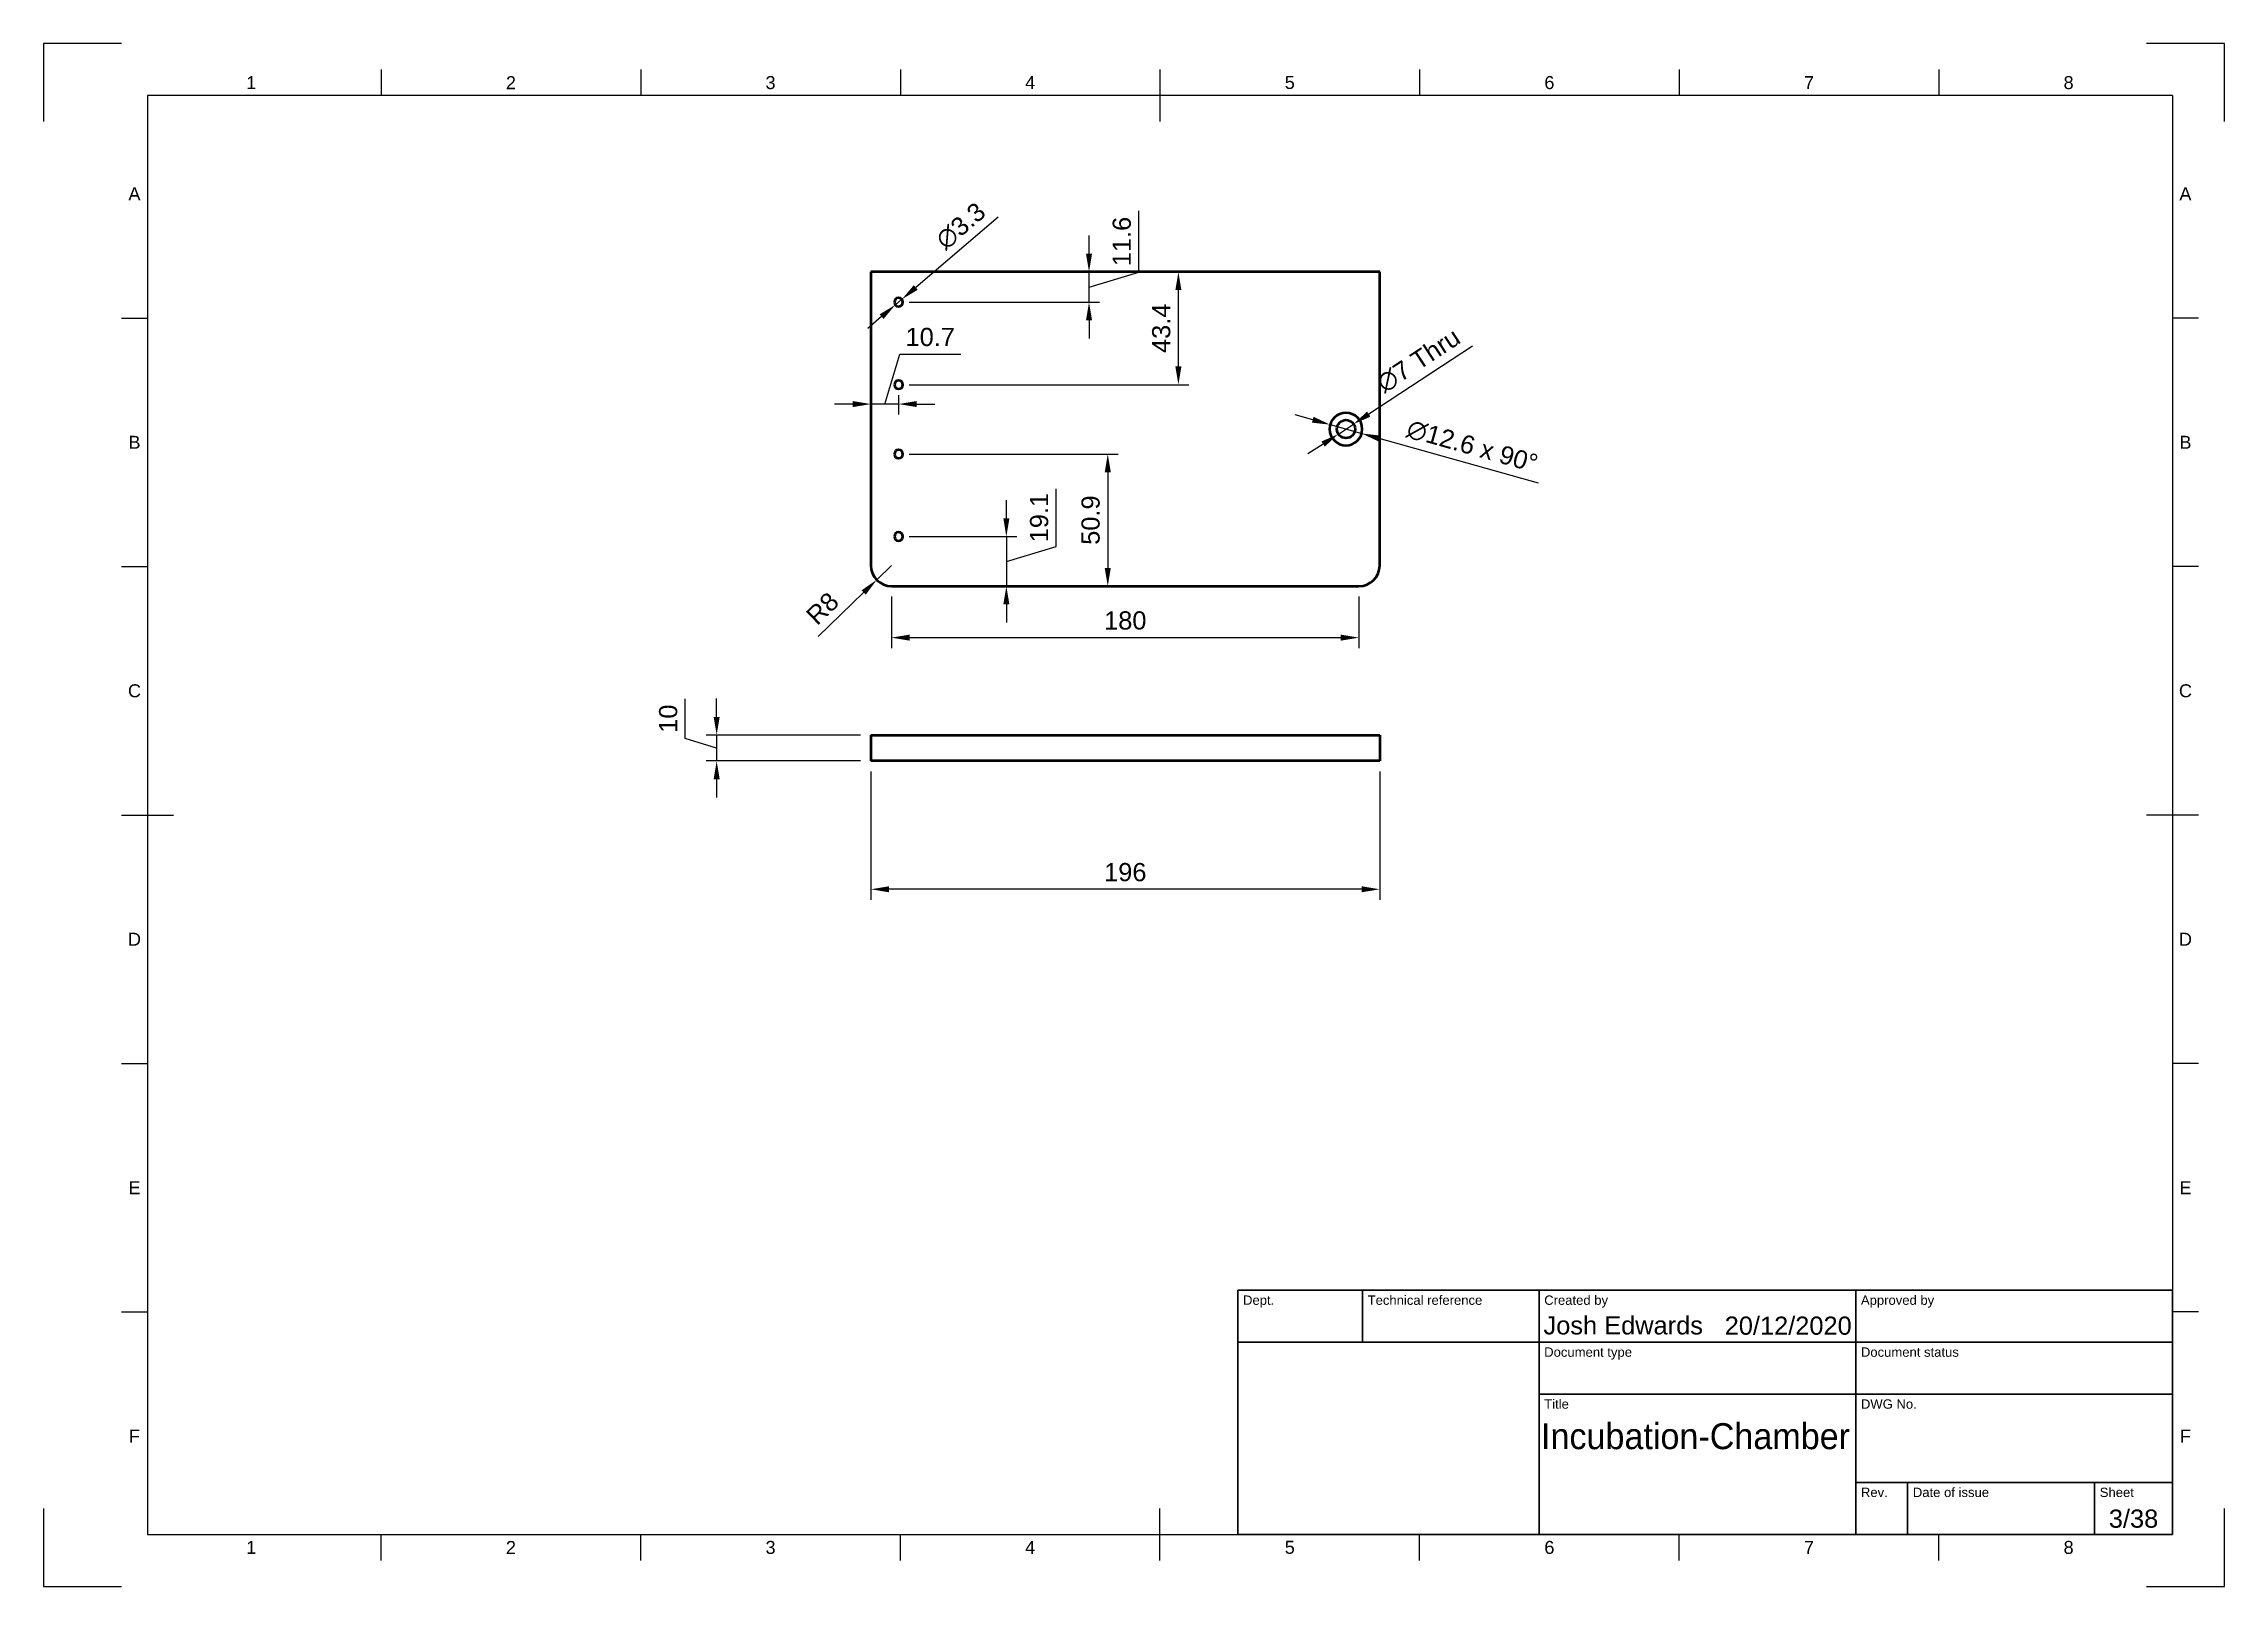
# Model space of a CAD drawing. Header units: millimetres. Extents: x 0 to 420, y 0 to 297.
import ezdxf
from ezdxf.enums import TextEntityAlignment as Align

# ---------------------------------------------------------------- set-up
doc = ezdxf.new("R2010")
doc.units = ezdxf.units.MM
doc.header["$LTSCALE"] = 0.75
for name, color, linetype, lineweight in [('Border', 7, 'Continuous', 25), ('Dimensions', 7, 'Continuous', 25), ('TitleBlock', 7, 'Continuous', 35), ('Visible', 7, 'Continuous', 50)]:
    doc.layers.add(name, color=color, linetype=linetype, lineweight=lineweight)
doc.styles.add('FusionTitle', font='arial.ttf')
doc.styles.get("Standard").update_dxf_attribs({"font": 'arial.ttf'})
doc.dimstyles.new('ISO-25', dxfattribs={"dimtxt": 3.5, "dimasz": 3.5, "dimexe": 2, "dimexo": 2, "dimgap": 1.5, "dimtad": 1, "dimzin": 12, "dimdsep": 46, "dimtxsty": 'Standard', "dimcen": 0, "dimclrd": 256, "dimclre": 256, "dimclrt": 256, "dimazin": 3, "dimtp": 0.1, "dimtm": 0.1, "dimtfac": 0.714, "dimtmove": 1, "dimatfit": 3, "dimfxl": 1, "dimtzin": 12, "dimarcsym": 0})

# ---------------------------------------------------------------- blocks, each defined once
blk = doc.blocks.new('ISO_A3_SHEET')
at = {"layer": 'Border'}
for p, q in [((65, 292), (65, 287)), ((115, 292), (115, 287)), ((165, 292), (165, 287)), ((215, 292), (215, 282)), ((265, 292), (265, 287)), ((315, 292), (315, 287)), ((365, 292), (365, 287)), ((410, 287), (20, 287)), ((20, 287), (20, 10)), ((410, 287), (410, 10)), ((15, 244.16666), (20, 244.16666)), ((415, 244.16666), (410, 244.16666)), ((15, 196.33333), (20, 196.33333)), ((415, 196.33333), (410, 196.33333)), ((15, 148.5), (25, 148.5)), ((415, 148.5), (405, 148.5)), ((15, 100.66667), (20, 100.66667)), ((415, 100.66667), (410, 100.66667)), ((15, 52.83334), (20, 52.83334)), ((415, 52.83334), (410, 52.83334)), ((215, 5), (215, 15)), ((20, 10), (410, 10)), ((65, 5), (65, 10)), ((115, 5), (115, 10)), ((165, 5), (165, 10)), ((265, 5), (265, 10)), ((315, 5), (315, 10)), ((365, 5), (365, 10))]:
    blk.add_line(p, q, dxfattribs=at)
at = {"layer": 'Defpoints'}
for p, q in [((15, 297), (0, 297)), ((0, 297), (0, 282)), ((420, 297), (405, 297)), ((420, 282), (420, 297)), ((0, 15), (0, 0)), ((420, 0), (420, 15)), ((0, 0), (15, 0)), ((405, 0), (420, 0))]:
    blk.add_line(p, q, dxfattribs=at)
at = {"layer": 'Border', "style": 'FusionTitle'}
for s, p in [('1', (40, 289.5)), ('2', (90, 289.5)), ('3', (140, 289.5)), ('4', (190, 289.5)), ('5', (240, 289.5)), ('6', (290, 289.5)), ('7', (340, 289.5)), ('8', (390, 289.5)), ('A', (17.5, 268.08333)), ('A', (412.5, 268.08333)), ('B', (17.5, 220.25)), ('B', (412.5, 220.25)), ('C', (17.5, 172.41667)), ('C', (412.5, 172.41667)), ('D', (17.5, 124.58334)), ('D', (412.5, 124.58334)), ('E', (17.5, 76.75001)), ('E', (412.5, 76.75001)), ('F', (17.5, 28.91668)), ('F', (412.5, 28.91668)), ('1', (40, 7.5)), ('2', (90, 7.5)), ('3', (140, 7.5)), ('4', (190, 7.5)), ('5', (240, 7.5)), ('6', (290, 7.5)), ('7', (340, 7.5)), ('8', (390, 7.5))]:
    blk.add_text(s, height=2.5, dxfattribs=at).set_placement(p, align=Align.MIDDLE)
blk = doc.blocks.new('ISO_TITLEBLOCK')
at = {"layer": 'TitleBlock'}
for p, q in [((0, 47), (-180, 47)), ((-180, 47), (-180, 0)), ((-156, 37), (-156, 47)), ((-122, 0), (-122, 47)), ((-61, 0), (-61, 47)), ((0, 0), (0, 47)), ((-180, 37), (0, 37)), ((-122, 27), (0, 27)), ((-61, 10), (0, 10)), ((-51, 0), (-51, 10)), ((-15, 0), (-15, 10)), ((-180, 0), (0, 0))]:
    blk.add_line(p, q, dxfattribs=at)
at = {"layer": 'TitleBlock', "style": 'FusionTitle'}
for s, p in [('Dept.', (-179, 46)), ('Technical reference', (-155, 46)), ('Created by', (-121, 46)), ('Approved by', (-60, 46)), ('Document type', (-121, 36)), ('Document status', (-60, 36)), ('Title', (-121, 26)), ('DWG No.', (-60, 26)), ('Rev.', (-60, 9)), ('Date of issue', (-50, 9)), ('Sheet', (-14, 9))]:
    blk.add_text(s, height=1.8, dxfattribs=at).set_placement(p, align=Align.TOP_LEFT)
for tag, height, p in [('DEPT', 3.5, (-179, 42)), ('TECHNICAL_REFERENCE', 3.5, (-155, 42)), ('CREATED_BY', 3.5, (-121, 42)), ('APPROVED_BY', 3.5, (-60, 42)), ('DOCUMENT_TYPE', 3.5, (-121, 32)), ('DOCUMENT_STATUS', 3.5, (-60, 32)), ('TITLE_1', 5, (-121, 21.5)), ('TITLE_2', 5, (-121, 14)), ('TITLE_3', 5, (-121, 6.5)), ('DATE_OF_ISSUE', 3.5, (-50, 5))]:
    blk.add_attdef(tag, text='', height=height, dxfattribs=at).set_placement(p, align=Align.TOP_LEFT)
for tag, p in [('CREATED_DATE', (-62, 42)), ('APPROVED_DATE', (-0.99, 42))]:
    blk.add_attdef(tag, text='', height=3.5, dxfattribs=at).set_placement(p, align=Align.TOP_RIGHT)
for tag, height, p in [('DRAWING_NUMBER', 5, (-30.5, 19.75)), ('REV', 3.5, (-56, 4.85)), ('SHEET', 3.5, (-7.5, 4.85))]:
    blk.add_attdef(tag, text='', height=height, dxfattribs=at).set_placement(p, align=Align.TOP_CENTER)
blk = doc.blocks.new('*D17')
at = {"layer": 'Defpoints', "color": 0, "transparency": 16777216}
for p in [(159.322602, 158.898405), (257.322602, 158.898405), (159.322602, 134.19992)]:
    blk.add_point(p, dxfattribs=at)
at = {"layer": 'Dimensions', "lineweight": -2, "transparency": 16777216}
for p, q in [((159.322602, 156.898405), (159.322602, 132.19992)), ((257.322602, 156.898405), (257.322602, 132.19992)), ((253.822602, 134.19992), (162.822602, 134.19992))]:
    blk.add_line(p, q, dxfattribs=at)
at = {"layer": 'Dimensions', "transparency": 16777216}
for points in [[(162.822602, 134.783254), (162.822602, 133.616587), (159.322602, 134.19992)], [(253.822602, 134.783254), (253.822602, 133.616587), (257.322602, 134.19992)]]:
    blk.add_solid(points, dxfattribs=at)
at = {"layer": 'Dimensions', "transparency": 16777216, "insert": (208.322602, 137.486926), "char_height": 3.5, "attachment_point": 5}
blk.add_mtext('196', dxfattribs=at)
blk = doc.blocks.new('*D18')
at = {"layer": 'Defpoints', "color": 0, "transparency": 16777216}
for p in [(159.322602, 163.898405), (129.624117, 158.898405), (159.322602, 158.898405)]:
    blk.add_point(p, dxfattribs=at)
at = {"layer": 'Dimensions', "lineweight": -2, "transparency": 16777216}
for p, q in [((123.587111, 163.209507), (123.587111, 170.881744)), ((129.624117, 167.398405), (129.624117, 170.898405)), ((157.322602, 163.898405), (127.624117, 163.898405)), ((129.624117, 163.898405), (129.624117, 158.898405)), ((129.624117, 163.898405), (129.624117, 158.898405)), ((129.624117, 161.398405), (123.587111, 163.209507)), ((157.322602, 158.898405), (127.624117, 158.898405)), ((129.624117, 155.398405), (129.624117, 151.898405))]:
    blk.add_line(p, q, dxfattribs=at)
at = {"layer": 'Dimensions', "transparency": 16777216}
for points in [[(129.040783, 167.398405), (130.20745, 167.398405), (129.624117, 163.898405)], [(129.040783, 155.398405), (130.20745, 155.398405), (129.624117, 158.898405)]]:
    blk.add_solid(points, dxfattribs=at)
at = {"layer": 'Dimensions', "transparency": 16777216, "insert": (120.300106, 167.045625), "char_height": 3.5, "attachment_point": 5, "rotation": 90}
blk.add_mtext('10', dxfattribs=at)
blk = doc.blocks.new('*D19')
at = {"layer": 'Defpoints', "color": 0, "transparency": 16777216}
for p in [(163.322602, 192.544811), (253.322602, 192.544811), (253.322602, 182.645316)]:
    blk.add_point(p, dxfattribs=at)
at = {"layer": 'Dimensions', "lineweight": -2, "transparency": 16777216}
for p, q in [((163.322602, 190.544811), (163.322602, 180.645316)), ((253.322602, 190.544811), (253.322602, 180.645316)), ((166.822602, 182.645316), (249.822602, 182.645316))]:
    blk.add_line(p, q, dxfattribs=at)
at = {"layer": 'Dimensions', "transparency": 16777216}
for points in [[(166.822602, 183.22865), (166.822602, 182.061983), (163.322602, 182.645316)], [(249.822602, 183.22865), (249.822602, 182.061983), (253.322602, 182.645316)]]:
    blk.add_solid(points, dxfattribs=at)
at = {"layer": 'Dimensions', "transparency": 16777216, "insert": (208.322602, 185.932322), "char_height": 3.5, "attachment_point": 5}
blk.add_mtext('180', dxfattribs=at)
blk = doc.blocks.new('*D20')
at = {"layer": 'Defpoints', "color": 0, "transparency": 16777216}
for p in [(160.445873, 193.765525), (163.322602, 196.544811)]:
    blk.add_point(p, dxfattribs=at)
at = {"layer": 'Dimensions', "lineweight": -2, "transparency": 16777216}
for p, q in [((163.322602, 196.544811), (160.445873, 193.765525)), ((149.189886, 182.89081), (157.928735, 191.33365))]:
    blk.add_line(p, q, dxfattribs=at)
at = {"layer": 'Dimensions', "transparency": 16777216}
blk.add_solid([(157.523422, 191.753173), (158.334047, 190.914127), (160.445873, 193.765525)], dxfattribs=at)
at = {"layer": 'Dimensions', "transparency": 16777216, "insert": (150.016859, 188.260248), "char_height": 3.5, "attachment_point": 5, "rotation": 44.01298342}
blk.add_mtext('R8', dxfattribs=at)
blk = doc.blocks.new('*D21')
at = {"layer": 'Defpoints', "color": 0, "transparency": 16777216}
for p in [(252.286307, 223.754012), (249.358896, 221.83561)]:
    blk.add_point(p, dxfattribs=at)
at = {"layer": 'Dimensions', "lineweight": -2, "transparency": 16777216}
for p, q in [((275.191543, 238.764356), (255.213718, 225.672414)), ((249.358896, 221.83561), (252.286307, 223.754012)), ((246.431485, 219.917208), (243.504074, 217.998807))]:
    blk.add_line(p, q, dxfattribs=at)
at = {"layer": 'Dimensions', "transparency": 16777216}
for points in [[(254.893984, 226.160316), (255.533452, 225.184512), (252.286307, 223.754012)], [(246.111752, 220.40511), (246.751219, 219.429307), (249.358896, 221.83561)]]:
    blk.add_solid(points, dxfattribs=at)
at = {"layer": 'Dimensions', "transparency": 16777216, "insert": (264.811027, 236.008719), "char_height": 3.5, "attachment_point": 5, "rotation": 33.23778937}
blk.add_mtext('∅7 Thru', dxfattribs=at)
blk = doc.blocks.new('*D22')
at = {"layer": 'Defpoints', "color": 0, "transparency": 16777216}
for p in [(247.790356, 223.648034), (253.854847, 221.941589)]:
    blk.add_point(p, dxfattribs=at)
at = {"layer": 'Dimensions', "lineweight": -2, "transparency": 16777216}
for p, q in [((244.421195, 224.596059), (241.052034, 225.544083)), ((247.790356, 223.648034), (253.854847, 221.941589)), ((287.88561, 212.365909), (257.224008, 220.993564))]:
    blk.add_line(p, q, dxfattribs=at)
at = {"layer": 'Dimensions', "transparency": 16777216}
for points in [[(244.579199, 225.157585), (244.263191, 224.034532), (247.790356, 223.648034)], [(257.382012, 221.555091), (257.066004, 220.432037), (253.854847, 221.941589)]]:
    blk.add_solid(points, dxfattribs=at)
at = {"layer": 'Dimensions', "transparency": 16777216, "insert": (275.156236, 219.464079), "char_height": 3.5, "attachment_point": 5, "rotation": 344.28431946}
blk.add_mtext('∅12.6 x 90%%D', dxfattribs=at)
blk = doc.blocks.new('*D23')
at = {"layer": 'Defpoints', "color": 0, "transparency": 16777216}
for p in [(164.044336, 246.710108), (165.300867, 247.779514)]:
    blk.add_point(p, dxfattribs=at)
at = {"layer": 'Dimensions', "lineweight": -2, "transparency": 16777216}
for p, q in [((183.86259, 263.576989), (167.966236, 250.047951)), ((161.378967, 244.441671), (158.713598, 242.173234)), ((164.044336, 246.710108), (165.300867, 247.779514))]:
    blk.add_line(p, q, dxfattribs=at)
at = {"layer": 'Dimensions', "transparency": 16777216}
for points in [[(167.588164, 250.49218), (168.344309, 249.603723), (165.300867, 247.779514)], [(161.000894, 244.885899), (161.75704, 243.997443), (164.044336, 246.710108)]]:
    blk.add_solid(points, dxfattribs=at)
at = {"layer": 'Dimensions', "transparency": 16777216, "insert": (176.650218, 261.883529), "char_height": 3.5, "attachment_point": 5, "rotation": 40.40038244}
blk.add_mtext('∅3.3', dxfattribs=at)
blk = doc.blocks.new('*D24')
at = {"layer": 'Defpoints', "color": 0, "transparency": 16777216}
for p in [(164.672602, 231.344811), (159.322602, 227.609608), (159.322602, 227.609608)]:
    blk.add_point(p, dxfattribs=at)
at = {"layer": 'Dimensions', "lineweight": -2, "transparency": 16777216}
for p, q in [((161.997602, 227.609608), (164.880907, 237.220624)), ((164.880907, 237.220624), (176.642844, 237.220624)), ((155.822602, 227.609608), (152.322602, 227.609608)), ((164.672602, 227.609608), (159.322602, 227.609608)), ((164.672602, 227.609608), (159.322602, 227.609608)), ((164.672602, 229.344811), (164.672602, 225.609608)), ((168.172602, 227.609608), (171.672602, 227.609608))]:
    blk.add_line(p, q, dxfattribs=at)
at = {"layer": 'Dimensions', "transparency": 16777216}
for points in [[(155.822602, 228.192941), (155.822602, 227.026274), (159.322602, 227.609608)], [(168.172602, 228.192941), (168.172602, 227.026274), (164.672602, 227.609608)]]:
    blk.add_solid(points, dxfattribs=at)
at = {"layer": 'Dimensions', "transparency": 16777216, "insert": (170.761875, 240.507629), "char_height": 3.5, "attachment_point": 5}
blk.add_mtext('10.7', dxfattribs=at)
blk = doc.blocks.new('*D25')
at = {"layer": 'Defpoints', "color": 0, "transparency": 16777216}
for p in [(164.672602, 202.094811), (184.493284, 192.544811), (185.415721, 192.544811)]:
    blk.add_point(p, dxfattribs=at)
at = {"layer": 'Dimensions', "lineweight": -2, "transparency": 16777216}
for p, q in [((195.026737, 200.203116), (195.026737, 211.289405)), ((185.415721, 205.594811), (185.415721, 209.094811)), ((166.672602, 202.094811), (187.415721, 202.094811)), ((185.415721, 202.094811), (185.415721, 192.544811)), ((185.415721, 202.094811), (185.415721, 192.544811)), ((185.415721, 197.319811), (195.026737, 200.203116)), ((185.415721, 189.044811), (185.415721, 185.544811)), ((186.493284, 192.544811), (187.415721, 192.544811))]:
    blk.add_line(p, q, dxfattribs=at)
at = {"layer": 'Dimensions', "transparency": 16777216}
for points in [[(184.832387, 205.594811), (185.999054, 205.594811), (185.415721, 202.094811)], [(184.832387, 189.044811), (185.999054, 189.044811), (185.415721, 192.544811)]]:
    blk.add_solid(points, dxfattribs=at)
at = {"layer": 'Dimensions', "transparency": 16777216, "insert": (191.739732, 205.746261), "char_height": 3.5, "attachment_point": 5, "rotation": 90}
blk.add_mtext('19.1', dxfattribs=at)
blk = doc.blocks.new('*D26')
at = {"layer": 'Defpoints', "color": 0, "transparency": 16777216}
for p in [(164.672602, 217.994811), (204.945383, 192.544811), (204.945383, 192.544811)]:
    blk.add_point(p, dxfattribs=at)
at = {"layer": 'Dimensions', "lineweight": -2, "transparency": 16777216}
for p, q in [((166.672602, 217.994811), (206.945383, 217.994811)), ((204.945383, 214.494811), (204.945383, 196.044811))]:
    blk.add_line(p, q, dxfattribs=at)
at = {"layer": 'Dimensions', "transparency": 16777216}
for points in [[(204.362049, 214.494811), (205.528716, 214.494811), (204.945383, 217.994811)], [(204.362049, 196.044811), (205.528716, 196.044811), (204.945383, 192.544811)]]:
    blk.add_solid(points, dxfattribs=at)
at = {"layer": 'Dimensions', "transparency": 16777216, "insert": (201.658377, 205.269811), "char_height": 3.5, "attachment_point": 5, "rotation": 90}
blk.add_mtext('50.9', dxfattribs=at)
blk = doc.blocks.new('*D27')
at = {"layer": 'Defpoints', "color": 0, "transparency": 16777216}
for p in [(201.339049, 253.044811), (201.339049, 253.044811), (164.672602, 247.244811)]:
    blk.add_point(p, dxfattribs=at)
at = {"layer": 'Dimensions', "lineweight": -2, "transparency": 16777216}
for p, q in [((210.950066, 253.028116), (210.950066, 264.787666)), ((201.339049, 256.544811), (201.339049, 260.044811)), ((201.339049, 247.244811), (201.339049, 253.044811)), ((201.339049, 247.244811), (201.339049, 253.044811)), ((201.339049, 250.144811), (210.950066, 253.028116)), ((166.672602, 247.244811), (203.339049, 247.244811)), ((201.339049, 243.744811), (201.339049, 240.244811))]:
    blk.add_line(p, q, dxfattribs=at)
at = {"layer": 'Dimensions', "transparency": 16777216}
for points in [[(200.755716, 256.544811), (201.922383, 256.544811), (201.339049, 253.044811)], [(200.755716, 243.744811), (201.922383, 243.744811), (201.339049, 247.244811)]]:
    blk.add_solid(points, dxfattribs=at)
at = {"layer": 'Dimensions', "transparency": 16777216, "insert": (207.66306, 258.907891), "char_height": 3.5, "attachment_point": 5, "rotation": 90}
blk.add_mtext('11.6', dxfattribs=at)
blk = doc.blocks.new('*D28')
at = {"layer": 'Defpoints', "color": 0, "transparency": 16777216}
for p in [(218.548256, 253.044811), (218.548256, 253.044811), (164.672602, 231.344811)]:
    blk.add_point(p, dxfattribs=at)
at = {"layer": 'Dimensions', "lineweight": -2, "transparency": 16777216}
for p, q in [((218.548256, 234.844811), (218.548256, 249.544811)), ((166.672602, 231.344811), (220.548256, 231.344811))]:
    blk.add_line(p, q, dxfattribs=at)
at = {"layer": 'Dimensions', "transparency": 16777216}
for points in [[(217.964923, 249.544811), (219.13159, 249.544811), (218.548256, 253.044811)], [(217.964923, 234.844811), (219.13159, 234.844811), (218.548256, 231.344811)]]:
    blk.add_solid(points, dxfattribs=at)
at = {"layer": 'Dimensions', "transparency": 16777216, "insert": (215.260057, 242.194811), "char_height": 3.5, "attachment_point": 5, "rotation": 90}
blk.add_mtext('43.4', dxfattribs=at)

msp = doc.modelspace()

# ---------------------------------------------------------------- linework, layer by layer
at = {"layer": 'Visible', "extrusion": (0, 2.966e-13, -1)}
for p, q in [((159.322602, 253.044811, 2.5), (159.322602, 196.544811, 2.5)), ((257.322602, 253.044811, 2.5), (159.322602, 253.044811, 2.5)), ((257.322602, 196.544811, 2.5), (257.322602, 253.044811, 2.5)), ((163.322602, 192.544811, 2.5), (253.322602, 192.544811, 2.5))]:
    msp.add_line(p, q, dxfattribs=at)
at = {"layer": 'Visible', "extrusion": (0, 1, 0)}
for p, q in [((159.322602, 163.898405, 30.25), (159.322602, 158.898405, 30.25)), ((159.322602, 163.898405, 30.25), (257.322602, 163.898405, 30.25)), ((257.322602, 163.898405, 30.25), (257.322602, 158.898405, 30.25)), ((257.322602, 158.898405, 30.25), (159.322602, 158.898405, 30.25))]:
    msp.add_line(p, q, dxfattribs=at)
at = {"layer": 'Visible', "extrusion": (0, 2.966e-13, -1)}
for centre, radius in [((-164.672602, 247.244811, -2.5), 0.825), ((-164.672602, 231.344811, -2.5), 0.825), ((-250.822602, 222.794811, -2.5), 3.15), ((-164.672602, 217.994811, -2.5), 0.825), ((-164.672602, 202.094811, -2.5), 0.825)]:
    msp.add_circle(centre, radius, dxfattribs=at)
at = {"layer": 'Visible'}
msp.add_circle((250.822602, 222.794811, 1.1), 1.75, dxfattribs=at)
for centre, start, end in [((163.322602, 196.544811, 2.5), 180, 270), ((253.322602, 196.544811, 2.5), 270, 0)]:
    msp.add_arc(centre, 4, start, end, dxfattribs=at)

# ---------------------------------------------------------------- block references
at = {"layer": 'Border'}
msp.add_blockref('ISO_A3_SHEET', (0, 0), dxfattribs=at)
at = {"layer": 'TitleBlock'}
ref = msp.add_blockref('ISO_TITLEBLOCK', (410, 10), dxfattribs=at)
ref.add_attrib('CREATED_DATE_001', '20/12/2020', (323.762619, 48.440314), dxfattribs={"height": 3.5, "style": 'FusionTitle'})
ref.add_attrib('SHEET_001', '3/38', (397.746589, 11.290314), dxfattribs={"height": 3.5, "style": 'FusionTitle'})
ref.add_attrib('TITLE_1_001', 'Incubation-Chamber', (288.387328, 26.414734), dxfattribs={"height": 5, "style": 'FusionTitle', "width": 0.9405})
ref.add_attrib('CREATED_BY_001', 'Josh Edwards', (288.86869, 48.5), dxfattribs={"height": 3.5, "style": 'FusionTitle'})

# ---------------------------------------------------------------- dimensions: what is measured, and where the dimension line sits
at = {"layer": 'Dimensions'}
dim = msp.add_diameter_dim_2p(p1=(164.044336, 246.710108), p2=(165.300867, 247.779514), dimstyle='ISO-25', override={"dimlfac": 2}, dxfattribs=at)
dim.commit()
dim.dimension.update_dxf_attribs({"geometry": '*D23', "text_midpoint": (178.84405, 259.305819), "dimtype": 163})
for base, p1, p2, angle, picture, middle in [((201.339049, 253.044811), (164.672602, 247.244811), (201.339049, 253.044811), 270, '*D27', (207.66306, 254.528116)), ((218.548256, 253.044811), (164.672602, 231.344811), (218.548256, 253.044811), 270, '*D28', (215.260057, 242.194811)), ((204.945383, 192.544811), (164.672602, 217.994811), (204.945383, 192.544811), 90, '*D26', (201.658377, 205.269811)), ((185.415721, 192.544811), (164.672602, 202.094811), (184.493284, 192.544811), 90, '*D25', (191.739732, 201.703116))]:
    dim = msp.add_linear_dim(base=base, p1=p1, p2=p2, angle=angle, dimstyle='ISO-25', override={"dimlfac": 2, "dimclrd": 256, "dimclre": 256}, dxfattribs=at)
    dim.commit()
    dim.dimension.update_dxf_attribs({"geometry": picture, "text_midpoint": middle})
for base, p1, p2, picture, middle in [((159.322602, 227.609608), (164.672602, 231.344811), (159.322602, 227.609608), '*D24', (166.380907, 240.507629)), ((159.322602, 134.19992), (257.322602, 158.898405), (159.322602, 158.898405), '*D17', (208.322602, 137.486926))]:
    dim = msp.add_linear_dim(base=base, p1=p1, p2=p2, dimstyle='ISO-25', override={"dimlfac": 2, "dimclrd": 256, "dimclre": 256}, dxfattribs=at)
    dim.commit()
    dim.dimension.update_dxf_attribs({"geometry": picture, "text_midpoint": middle})
for p1, p2, text, picture, middle in [((249.358896, 221.83561), (252.286307, 223.754012), '<> Thru', '*D21', (264.811027, 236.008719)), ((247.790356, 223.648034), (253.854847, 221.941589), '<> x 90%%D', '*D22', (275.156236, 219.464079))]:
    dim = msp.add_diameter_dim_2p(p1=p1, p2=p2, text=text, dimstyle='ISO-25', override={"dimlfac": 2, "dimclrd": 256, "dimclre": 256}, dxfattribs=at)
    dim.commit()
    dim.dimension.update_dxf_attribs({"geometry": picture, "text_midpoint": middle})
dim = msp.add_radius_dim(center=(163.322602, 196.544811), mpoint=(160.445873, 193.765525), dimstyle='ISO-25', override={"dimlfac": 2, "dimse1": 1, "dimclrd": 256, "dimclre": 256}, dxfattribs=at)
dim.commit()
dim.dimension.update_dxf_attribs({"geometry": '*D20', "text_midpoint": (150.016859, 188.260248)})
for p1, p2, distance, picture, middle in [((163.322602, 192.544811), (253.322602, 192.544811), -9.899495, '*D19', (208.322602, 185.932322)), ((159.322602, 163.898405), (159.322602, 158.898405), -29.698485, '*D18', (120.300106, 164.709507))]:
    dim = msp.add_aligned_dim(p1=p1, p2=p2, distance=distance, dimstyle='ISO-25', override={"dimlfac": 2, "dimclrd": 256, "dimclre": 256}, dxfattribs=at)
    dim.commit()
    dim.dimension.update_dxf_attribs({"geometry": picture, "text_midpoint": middle})

doc.saveas('drawing.dxf')
